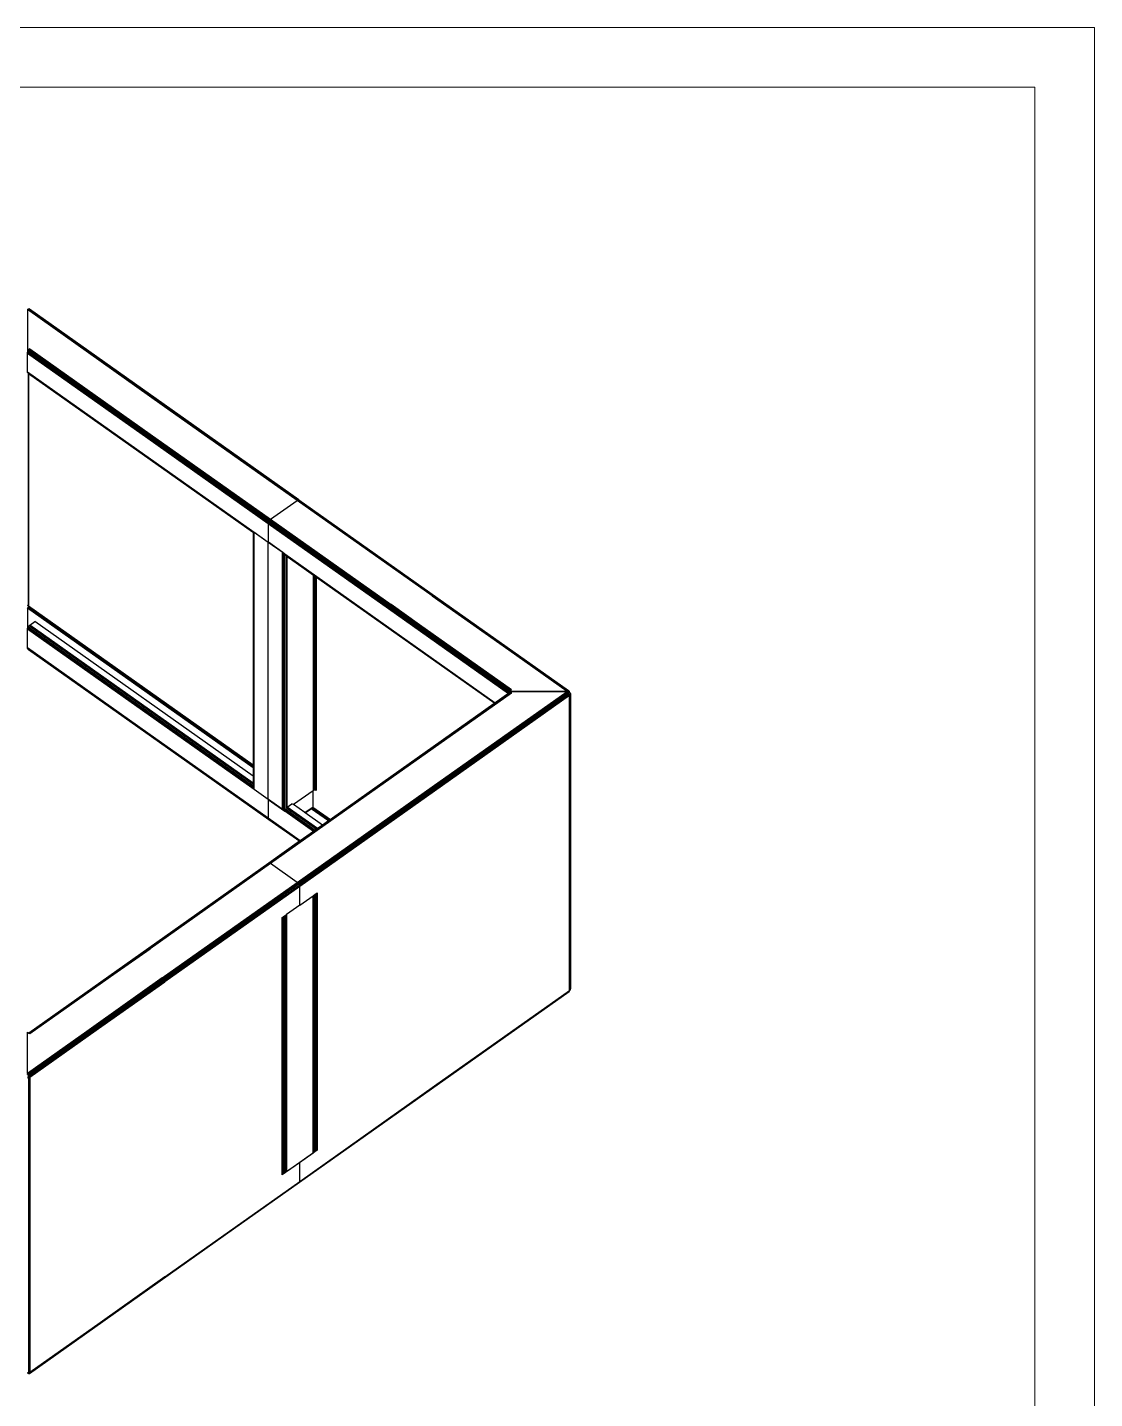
# Model space of a CAD drawing. Header units: inches. Extents: x 10 to 4608, y 5 to 3256.
# Drawn here: x 3222 to 4608, y 1477 to 3256 of the extents above; entities that cross this region are included whole.
import ezdxf

# ---------------------------------------------------------------- set-up
doc = ezdxf.new("R2010")
doc.units = ezdxf.units.IN
doc.header["$MEASUREMENT"] = 0
doc.layers.add('tabelka', color=155, linetype='Continuous')

msp = doc.modelspace()

# ---------------------------------------------------------------- linework, layer by layer
for p, q in [((3221.8, 2889.8), (3221.9, 2889.7)), ((3221.9, 2888.2), (3221.8, 2888.2)), ((3221.9, 2889.7), (3222.5, 2890.1)), ((3397, 2765.8), (3221.9, 2889.7)), ((3221.9, 2889.7), (3221.9, 2888.2)), ((3221.9, 2889.7), (3221.9, 2889.7)), ((3221.9, 2888.2), (3221.9, 2836.4)), ((3222.5, 2890.1), (3223.1, 2890.3)), ((3397, 2765.8), (3222.5, 2890.1)), ((3222.5, 2890.1), (3573.4, 2642.6)), ((3223.1, 2890.3), (3223.6, 2890.4)), ((3223.1, 2890.3), (3573.4, 2642.6)), ((3223.6, 2890.4), (3224.1, 2890.4)), ((3573.4, 2642.6), (3223.6, 2890.4)), ((3574.4, 2642.6), (3223.6, 2890.4)), ((3224.1, 2890.4), (3224.5, 2890.2)), ((3224.1, 2890.4), (3574.4, 2642.6)), ((3574.4, 2642.6), (3224.5, 2890.2)), ((3225, 2838.6), (3221.9, 2836.4)), ((3221.9, 2836.4), (3221.9, 2834.8)), ((3221.9, 2834.8), (3222.3, 2835.1)), ((3221.9, 2833.2), (3222, 2834.1)), ((3221.9, 2833.2), (3378.2, 2722.7)), ((3221.9, 2808.9), (3221.9, 2833.2)), ((3222, 2834.1), (3222.3, 2835.1)), ((3222, 2834.1), (3534.8, 2613.5)), ((3378.2, 2722.7), (3222, 2834.1)), ((3222.3, 2835.1), (3223, 2836.4)), ((3534.8, 2613.5), (3222.3, 2835.1)), ((3223, 2836.4), (3223.9, 2837.7)), ((3223, 2836.4), (3535.4, 2615)), ((3223, 2836.4), (3534.8, 2613.5)), ((3223.9, 2837.7), (3225, 2838.6)), ((3223.9, 2837.7), (3381.3, 2728.1)), ((3535.4, 2615), (3223.9, 2837.7)), ((3536.5, 2616.4), (3223.9, 2837.7)), ((3225, 2838.6), (3381.3, 2728.1)), ((3221.9, 2808.9), (3513.1, 2603)), ((3222.1, 2807.9), (3221.9, 2808.9)), ((3513.3, 2601.9), (3222.1, 2807.9)), ((3222.7, 2807.4), (3222.1, 2807.9)), ((3222.7, 2807.4), (3222.7, 2507)), ((3222.8, 2807.3), (3222.7, 2807.4)), ((3222.8, 2807.3), (3223.4, 2806.9)), ((3223.4, 2806.9), (3223.4, 2506.9)), ((3223.4, 2806.9), (3514, 2601.4)), ((3572.2, 2642), (3397, 2765.8)), ((3573.4, 2642.6), (3397, 2765.8)), ((3534.8, 2613.5), (3378.2, 2722.7)), ((3378.2, 2722.7), (3534.5, 2612.2)), ((3381.3, 2728.1), (3537.7, 2617.5)), ((3381.3, 2728.1), (3536.5, 2616.4)), ((3537.7, 2617.5), (3572.2, 2642)), ((3573.4, 2642.6), (3572.2, 2642)), ((3747.4, 2518.1), (3572.2, 2642)), ((3574.4, 2642.6), (3573.4, 2642.6)), ((3747.4, 2518.1), (3573.4, 2642.6)), ((3923.2, 2394.6), (3573.4, 2642.6)), ((3573.4, 2642.6), (3923.8, 2394.8)), ((3924.3, 2394.9), (3573.4, 2642.6)), ((3574.4, 2642.6), (3925.2, 2394.7)), ((3574.4, 2642.6), (3924.8, 2394.9)), ((3574.4, 2642.6), (3924.3, 2394.9)), ((3536.5, 2616.4), (3535.4, 2615)), ((3537.7, 2617.5), (3536.5, 2616.4)), ((3536.5, 2616.4), (3694, 2507)), ((3536.5, 2616.4), (3849.1, 2395.6)), ((3536.5, 2616.4), (3847.8, 2394.7)), ((3537.7, 2617.5), (3694, 2507)), ((3513.1, 2603), (3513.1, 2602.8)), ((3513.1, 2603), (3515.1, 2601.5)), ((3515, 2601.4), (3513.1, 2602.8)), ((3513.1, 2602.8), (3513.3, 2601.9)), ((3513.3, 2601.9), (3514, 2601.4)), ((3514, 2601.4), (3515, 2601.4)), ((3515, 2601.4), (3515.1, 2601.5)), ((3515.1, 2601.5), (3515.1, 2298.8)), ((3515.1, 2601.5), (3515.5, 2601.3)), ((3515.5, 2267.9), (3515.5, 2601.3)), ((3515.5, 2601.3), (3515.8, 2601.1)), ((3516.4, 2600.4), (3515.8, 2601.1)), ((3515.8, 2601.1), (3534.5, 2587.8)), ((3516.4, 2266.9), (3516.4, 2600.4)), ((3534.5, 2587.6), (3516.4, 2600.4)), ((3534.8, 2613.5), (3534.5, 2612.2)), ((3534.5, 2612.2), (3534.5, 2587.8)), ((3534.5, 2612.2), (3690.8, 2501.6)), ((3535.4, 2615), (3534.8, 2613.5)), ((3534.8, 2613.5), (3847.2, 2393.3)), ((3690.8, 2501.6), (3534.8, 2613.5)), ((3534.8, 2613.5), (3847.2, 2392)), ((3535.4, 2615), (3847.8, 2394.7)), ((3847.2, 2393.3), (3535.4, 2615)), ((3534.7, 2587.7), (3534.5, 2587.8)), ((3534.7, 2587.7), (3534.5, 2587.6)), ((3534.5, 2254.1), (3534.5, 2587.6)), ((3552.6, 2574.8), (3534.5, 2587.6)), ((3553.6, 2574.3), (3534.7, 2587.7)), ((3552.6, 2574.8), (3552.6, 2241.4)), ((3553.6, 2574.3), (3552.6, 2574.8)), ((3554, 2574), (3553.6, 2574.3)), ((3554, 2574), (3554, 2240.7)), ((3555.7, 2572.8), (3554, 2574)), ((3555.7, 2240.4), (3555.7, 2572.8)), ((3556, 2572.6), (3555.7, 2572.8)), ((3556, 2572.6), (3829.3, 2379.4)), ((3556.2, 2571.6), (3556, 2572.6)), ((3556.9, 2571.1), (3556.2, 2571.6)), ((3556.2, 2571.6), (3828.7, 2378.9)), ((3556.9, 2571.1), (3557.4, 2570.7)), ((3557.4, 2570.7), (3557.4, 2242.4)), ((3557.4, 2570.7), (3558.9, 2569.7)), ((3558.9, 2569.7), (3558.9, 2243.9)), ((3558.9, 2569.7), (3593.4, 2545.2)), ((3593.4, 2265.8), (3593.4, 2545.2)), ((3593.4, 2545.2), (3594.2, 2544.7)), ((3594.2, 2544.7), (3594.2, 2269.5)), ((3594.2, 2544.7), (3595, 2544.1)), ((3595, 2544.1), (3595, 2268.9)), ((3595, 2544.1), (3595.9, 2543.5)), ((3595.9, 2543.5), (3595.9, 2267.7)), ((3595.9, 2543.5), (3596.6, 2543)), ((3596.6, 2543), (3596.6, 2267.6)), ((3596.6, 2543), (3828.7, 2378.9)), ((3922.6, 2394.2), (3747.4, 2518.1)), ((3747.4, 2518.1), (3923.2, 2394.6)), ((3222.7, 2505.4), (3221.8, 2505.6)), ((3221.9, 2502.4), (3222.5, 2502.9)), ((3515.1, 2295), (3221.9, 2502.4)), ((3221.9, 2502.4), (3221.9, 2475)), ((3222.5, 2502.9), (3223, 2503.6)), ((3515.1, 2296), (3222.5, 2502.9)), ((3222.7, 2507), (3223.4, 2506.9)), ((3222.7, 2507), (3222.7, 2505.4)), ((3223.4, 2505.1), (3222.7, 2505.4)), ((3223, 2503.6), (3223.3, 2504.4)), ((3515.1, 2297), (3223, 2503.6)), ((3223.3, 2504.4), (3223.4, 2505.1)), ((3515.1, 2298), (3223.3, 2504.4)), ((3223.4, 2506.9), (3223.4, 2505.1)), ((3223.4, 2505.1), (3515.1, 2298.8)), ((3847.2, 2392), (3690.8, 2501.6)), ((3690.8, 2501.6), (3846.5, 2391.5)), ((3694, 2507), (3850.3, 2396.5)), ((3849.1, 2395.6), (3694, 2507)), ((3221.8, 2474.1), (3221.9, 2474.2)), ((3221.9, 2475), (3222.1, 2476.3)), ((3221.9, 2450.6), (3221.9, 2475)), ((3513.1, 2269.1), (3221.9, 2475)), ((3222.1, 2476.3), (3222.8, 2477.8)), ((3513.3, 2270.4), (3222.1, 2476.3)), ((3222.8, 2477.8), (3223.8, 2479.2)), ((3222.8, 2477.8), (3514, 2271.9)), ((3223.8, 2479.2), (3225, 2480.3)), ((3515, 2273.3), (3223.8, 2479.2)), ((3225, 2480.3), (3231.3, 2484.8)), ((3515.1, 2275.2), (3225, 2480.3)), ((3515.1, 2284.1), (3231.3, 2484.8)), ((3221.9, 2449.5), (3221.8, 2449.6)), ((3222, 2449.9), (3221.9, 2450.6)), ((3378.2, 2340.1), (3221.9, 2450.6)), ((3221.9, 2450.6), (3221.9, 2449.5)), ((3222.2, 2449.3), (3221.9, 2449.5)), ((3222.3, 2449.3), (3222, 2449.9)), ((3222, 2449.9), (3378.2, 2340.1)), ((3534.8, 2228.5), (3222, 2449.9)), ((3222.3, 2449.3), (3222.2, 2449.3)), ((3223.3, 2448.5), (3222.2, 2449.3)), ((3222.3, 2449.3), (3223.4, 2448.6)), ((3223.3, 2448.5), (3223.4, 2448.6)), ((3575.3, 2199.7), (3223.3, 2448.5)), ((3223.4, 2448.6), (3534.8, 2228.5)), ((3223.4, 2448.6), (3535.4, 2228)), ((3535.4, 2171.5), (3849.2, 2392.5)), ((3536.5, 2171.5), (3849.2, 2392.5)), ((3923.2, 2393.7), (3573.4, 2145.3)), ((3923.8, 2393.1), (3573.4, 2145.3)), ((3573.4, 2145.3), (3924.3, 2392.4)), ((3574.4, 2143.9), (3924.3, 2392.4)), ((3924.8, 2391.7), (3574.4, 2143.9)), ((3574.4, 2143.9), (3925.2, 2390.9)), ((3925.2, 2390.9), (3575.1, 2142.4)), ((3925.5, 2390.2), (3575.1, 2142.4)), ((3575.1, 2142.4), (3925.7, 2389.5)), ((3848.3, 2392.6), (3617.8, 2229.7)), ((3849.2, 2392.5), (3694, 2281.4)), ((3850.3, 2391.9), (3694, 2281.4)), ((3747.4, 2270.3), (3922.6, 2394.2)), ((3747.4, 2270.3), (3923.2, 2393.7)), ((3925.7, 2389.5), (3750.6, 2264.9)), ((3925.8, 2388.8), (3750.6, 2264.9)), ((3829.3, 2379.4), (3846.5, 2391.5)), ((3846.5, 2391.5), (3847.2, 2392)), ((3847.2, 2394.2), (3847.8, 2394.7)), ((3847.2, 2394.2), (3847.2, 2394.2)), ((3850.3, 2391.9), (3847.2, 2394.2)), ((3847.2, 2394.2), (3847.2, 2393.3)), ((3847.2, 2394.2), (3848.2, 2394.2)), ((3848.2, 2394.2), (3847.2, 2394.2)), ((3847.2, 2393.3), (3847.2, 2392.6)), ((3847.2, 2392.6), (3847.4, 2392.4)), ((3847.2, 2392), (3847.3, 2392.1)), ((3847.4, 2392.4), (3847.3, 2392.1)), ((3847.3, 2392.1), (3847.6, 2392.3)), ((3847.4, 2392.4), (3847.6, 2392.3)), ((3847.6, 2392.3), (3848.3, 2392.6)), ((3847.8, 2394.7), (3849.1, 2395.6)), ((3848.2, 2394.2), (3848.2, 2394.2)), ((3848.2, 2394.2), (3848.3, 2394.2)), ((3848.5, 2394.2), (3848.2, 2394.2)), ((3848.5, 2394.2), (3848.3, 2394.2)), ((3848.3, 2394.2), (3849.4, 2394.2)), ((3848.3, 2392.6), (3849.2, 2392.5)), ((3849.3, 2394.2), (3848.5, 2394.2)), ((3849.1, 2395.6), (3850.3, 2396.5)), ((3849.2, 2392.5), (3850.3, 2391.9)), ((3849.3, 2394.2), (3849.4, 2394.2)), ((3849.6, 2394.2), (3849.3, 2394.2)), ((3849.4, 2394.2), (3849.6, 2394.2)), ((3849.6, 2394.2), (3849.6, 2394.2)), ((3849.6, 2394.2), (3920.4, 2394.2)), ((3920.5, 2394.2), (3849.6, 2394.2)), ((3920.4, 2394.2), (3920.5, 2394.2)), ((3920.4, 2394.2), (3920.9, 2394.2)), ((3921, 2394.2), (3920.5, 2394.2)), ((3921, 2394.2), (3920.9, 2394.2)), ((3920.9, 2394.2), (3921.3, 2394.2)), ((3921.4, 2394.2), (3921, 2394.2)), ((3921.4, 2394.2), (3921.3, 2394.2)), ((3921.3, 2394.2), (3921.4, 2394.2)), ((3921.5, 2394.2), (3921.4, 2394.2)), ((3921.4, 2394.2), (3921.7, 2394.2)), ((3921.5, 2394.2), (3921.4, 2394.2)), ((3921.8, 2394.2), (3921.5, 2394.2)), ((3921.8, 2394.2), (3921.7, 2394.2)), ((3921.8, 2394.2), (3921.7, 2394.2)), ((3921.7, 2394.2), (3921.7, 2394.2)), ((3921.9, 2394.2), (3921.7, 2394.2)), ((3922, 2394.2), (3921.8, 2394.2)), ((3921.8, 2394.2), (3921.8, 2394.2)), ((3922, 2394.2), (3921.9, 2394.2)), ((3921.9, 2394.2), (3922, 2394.2)), ((3922, 2394.2), (3922.1, 2394.2)), ((3922, 2394.2), (3922.6, 2394.2)), ((3922, 2394.2), (3922.1, 2394.2)), ((3922.6, 2394.2), (3922.1, 2394.2)), ((3923.2, 2394.6), (3922.6, 2394.2)), ((3922.6, 2394.2), (3922.6, 2394.2)), ((3922.6, 2394.2), (3922.8, 2394)), ((3922.8, 2394), (3923.2, 2394.6)), ((3922.8, 2394), (3923.1, 2393.8)), ((3923.2, 2394.6), (3923.1, 2393.8)), ((3923.1, 2393.8), (3923.2, 2393.7)), ((3923.7, 2394.8), (3923.2, 2394.6)), ((3923.2, 2393.6), (3923.8, 2394.7)), ((3923.2, 2393.7), (3923.2, 2393.6)), ((3923.2, 2393.6), (3923.4, 2393.5)), ((3923.8, 2394.7), (3923.4, 2393.5)), ((3923.4, 2393.5), (3923.5, 2393.4)), ((3923.5, 2393.4), (3924.1, 2394.5)), ((3923.5, 2393.4), (3923.6, 2393.3)), ((3924.1, 2394.4), (3923.6, 2393.3)), ((3923.6, 2393.2), (3924.4, 2394.3)), ((3923.6, 2393.3), (3923.6, 2393.2)), ((3923.6, 2393.2), (3923.8, 2393.1)), ((3923.7, 2394.8), (3923.8, 2394.7)), ((3923.8, 2394.8), (3923.7, 2394.8)), ((3924.3, 2394.9), (3923.8, 2394.8)), ((3923.8, 2394.8), (3923.8, 2394.7)), ((3923.8, 2393.1), (3923.9, 2392.9)), ((3924.8, 2394.8), (3923.9, 2392.9)), ((3923.9, 2392.9), (3924.8, 2394)), ((3923.9, 2392.9), (3924.1, 2392.7)), ((3924.1, 2394.5), (3924.3, 2394.9)), ((3924.3, 2394.9), (3924.1, 2394.4)), ((3924.1, 2394.5), (3924.1, 2394.4)), ((3924.1, 2394.4), (3924.4, 2394.3)), ((3924.8, 2394), (3924.1, 2392.7)), ((3924.1, 2392.7), (3925.1, 2393.8)), ((3924.1, 2392.7), (3924.2, 2392.5)), ((3924.2, 2392.5), (3925.7, 2393.9)), ((3925.1, 2393.8), (3924.2, 2392.5)), ((3924.2, 2392.5), (3924.3, 2392.5)), ((3924.6, 2394.6), (3924.3, 2394.9)), ((3924.7, 2394.9), (3924.3, 2394.9)), ((3924.3, 2394.9), (3924.3, 2394.9)), ((3925, 2392.7), (3924.3, 2392.5)), ((3924.3, 2392.5), (3924.3, 2392.4)), ((3924.3, 2392.4), (3924.4, 2392.3)), ((3924.4, 2394.3), (3924.6, 2394.6)), ((3925, 2392.7), (3924.4, 2392.3)), ((3924.4, 2392.3), (3924.8, 2391.7)), ((3924.6, 2394.6), (3924.8, 2394.8)), ((3924.7, 2394.9), (3924.8, 2394.8)), ((3924.8, 2394.9), (3924.7, 2394.9)), ((3925.2, 2394.7), (3924.8, 2394.9)), ((3924.8, 2394.9), (3924.8, 2394.8)), ((3924.8, 2394), (3925, 2394.4)), ((3925, 2394.3), (3924.8, 2394)), ((3924.8, 2394), (3924.8, 2394)), ((3924.8, 2391.7), (3925.2, 2390.9)), ((3925, 2394.4), (3925.2, 2394.7)), ((3925.2, 2394.7), (3925, 2394.3)), ((3925, 2394.3), (3925, 2394.4)), ((3925.5, 2393.5), (3925, 2392.7)), ((3925.8, 2393.3), (3925, 2392.7)), ((3925.1, 2393.8), (3925.3, 2394.1)), ((3925.4, 2394.1), (3925.1, 2393.8)), ((3925.1, 2393.8), (3925.1, 2393.8)), ((3925.5, 2394.3), (3925.2, 2394.7)), ((3925.2, 2390.9), (3925.5, 2390.2)), ((3925.3, 2394.1), (3925.5, 2394.3)), ((3925.4, 2394.1), (3925.3, 2394.1)), ((3925.5, 2394.3), (3925.4, 2394.1)), ((3925.7, 2393.9), (3925.5, 2394.3)), ((3925.7, 2393.9), (3925.5, 2393.5)), ((3925.5, 2393.5), (3925.8, 2393.3)), ((3925.5, 2390.2), (3925.7, 2389.5)), ((3925.8, 2393.3), (3925.7, 2393.9)), ((3925.7, 2389.5), (3925.8, 2388.8)), ((3925.8, 2393.3), (3926.7, 2392.3)), ((3926.7, 2389.9), (3925.8, 2388.8)), ((3925.8, 2006.2), (3925.8, 2388.8)), ((3926.7, 2392.3), (3927.1, 2391.1)), ((3927.1, 2391.1), (3926.7, 2389.9)), ((3926.7, 2007.2), (3926.7, 2389.9)), ((3927.1, 2391.1), (3927.1, 2008.4)), ((3617.8, 2229.7), (3828.7, 2378.9)), ((3828.7, 2378.9), (3829.3, 2379.4)), ((3828.7, 2378.9), (3828.7, 2378.9)), ((3534.5, 2229.5), (3378.2, 2340.1)), ((3378.2, 2340.1), (3534.8, 2228.5)), ((3515.1, 2298.8), (3515.1, 2298)), ((3515.1, 2298), (3515.1, 2297)), ((3515.1, 2297), (3515.1, 2296)), ((3515.1, 2296), (3515.1, 2295)), ((3515.1, 2295), (3515.1, 2284.1)), ((3515.1, 2284.1), (3515.1, 2275.2)), ((3694, 2281.4), (3536.5, 2171.5)), ((3694, 2281.4), (3537.7, 2170.9)), ((3513.3, 2270.4), (3513.1, 2269.1)), ((3514.6, 2270.2), (3513.1, 2269.1)), ((3534.5, 2253.9), (3513.1, 2269.1)), ((3514, 2271.9), (3513.3, 2270.4)), ((3515, 2273.3), (3514, 2271.9)), ((3514.6, 2270.2), (3514.8, 2270.9)), ((3514.6, 2270.2), (3515.1, 2269.8)), ((3514.8, 2270.9), (3515.1, 2271.6)), ((3515.1, 2273.5), (3515, 2273.3)), ((3515.1, 2275.2), (3515.1, 2273.5)), ((3515.1, 2273.5), (3515.1, 2271.7)), ((3515.1, 2271.6), (3515.1, 2271.7)), ((3515.1, 2271.7), (3515.1, 2269.8)), ((3515.1, 2269.8), (3515.1, 2269.1)), ((3515.5, 2267.9), (3515.1, 2269.1)), ((3516.4, 2266.9), (3515.5, 2267.9)), ((3534.5, 2254.1), (3516.4, 2266.9)), ((3592.7, 2265.2), (3567.2, 2247.3)), ((3572.2, 2146.4), (3747.4, 2270.3)), ((3573.4, 2145.3), (3747.4, 2270.3)), ((3750.6, 2264.9), (3575.1, 2142.4)), ((3750.6, 2264.9), (3575.4, 2141.1)), ((3593.4, 2265.8), (3592.7, 2265.2)), ((3592.7, 2244.5), (3592.7, 2265.2)), ((3594.2, 2266.1), (3593.4, 2265.8)), ((3594.2, 2269.5), (3595, 2268.9)), ((3594.2, 2269.5), (3594.2, 2267.7)), ((3594.2, 2267.7), (3595, 2267.8)), ((3594.2, 2267.7), (3594.2, 2267.3)), ((3595, 2266.7), (3594.2, 2267.3)), ((3594.2, 2267.3), (3594.2, 2266.1)), ((3595, 2266.3), (3594.2, 2266.1)), ((3595, 2268.9), (3595, 2267.8)), ((3595, 2266.7), (3595, 2267.8)), ((3595, 2266.3), (3595, 2266.7)), ((3595.7, 2266.2), (3595, 2266.3)), ((3596.6, 2265.6), (3595.7, 2266.2)), ((3595.9, 2266.1), (3595.7, 2266.2)), ((3595.9, 2267.7), (3596.6, 2267.6)), ((3595.9, 2267.7), (3595.9, 2266.1)), ((3596.6, 2265.8), (3595.9, 2266.1)), ((3596.6, 2267.6), (3596.6, 2265.8)), ((3596.6, 2265.8), (3596.6, 2265.6)), ((3534.7, 2254), (3534.5, 2254.1)), ((3534.7, 2254), (3534.5, 2253.9)), ((3534.5, 2253.9), (3534.5, 2229.5)), ((3534.5, 2253.9), (3556, 2238.7)), ((3552.6, 2241.4), (3534.7, 2254)), ((3556.9, 2241.6), (3557.4, 2242.4)), ((3557.4, 2242.4), (3557.9, 2243)), ((3557.9, 2243), (3558.9, 2243.9)), ((3597.2, 2215.2), (3557.9, 2243)), ((3558.9, 2243.9), (3559.1, 2244.1)), ((3559.1, 2244.1), (3565.4, 2248.5)), ((3598.6, 2216.2), (3559.1, 2244.1)), ((3567.2, 2247.3), (3565.4, 2248.5)), ((3581.9, 2236.9), (3567.2, 2247.3)), ((3581.9, 2236.9), (3592.7, 2244.5)), ((3582.1, 2236.7), (3590.1, 2242)), ((3590.1, 2242), (3582.3, 2236.6)), ((3590.1, 2242), (3582.4, 2236.5)), ((3582.4, 2236.5), (3590.1, 2242)), ((3590.7, 2242.4), (3590.1, 2242)), ((3590.7, 2242.4), (3590.1, 2242)), ((3612.6, 2226.1), (3590.1, 2242)), ((3590.1, 2242), (3590.1, 2242)), ((3590.8, 2242.5), (3590.7, 2242.4)), ((3590.8, 2242.5), (3590.7, 2242.4)), ((3613.2, 2226.4), (3590.7, 2242.4)), ((3590.7, 2242.4), (3590.7, 2242.4)), ((3591.5, 2243), (3590.8, 2242.5)), ((3591.6, 2243), (3590.8, 2242.5)), ((3613.3, 2226.5), (3590.8, 2242.5)), ((3590.8, 2242.5), (3590.8, 2242.5)), ((3613.3, 2226.6), (3590.8, 2242.5)), ((3613.4, 2226.6), (3590.8, 2242.5)), ((3590.8, 2242.5), (3590.8, 2242.5)), ((3590.8, 2242.5), (3590.8, 2242.5)), ((3590.8, 2242.5), (3590.8, 2242.5)), ((3591.5, 2243), (3591.9, 2243.3)), ((3591.6, 2243), (3591.5, 2243)), ((3592, 2243.3), (3591.6, 2243)), ((3614.1, 2227.1), (3591.6, 2243)), ((3591.6, 2243), (3614, 2227.1)), ((3591.6, 2243), (3614.1, 2227.1)), ((3591.9, 2243.3), (3592.2, 2243.5)), ((3591.9, 2243.3), (3592, 2243.3)), ((3592, 2243.3), (3592.2, 2243.5)), ((3614.7, 2227.6), (3592.2, 2243.5)), ((3614.8, 2227.6), (3592.2, 2243.5)), ((3592.2, 2243.5), (3592.3, 2243.5)), ((3592.3, 2243.6), (3592.5, 2243.7)), ((3592.3, 2243.6), (3614.9, 2227.7)), ((3592.3, 2243.5), (3592.3, 2243.6)), ((3592.3, 2243.5), (3614.8, 2227.6)), ((3592.5, 2243.7), (3592.6, 2244.1)), ((3592.6, 2244.1), (3592.7, 2244.5)), ((3592.6, 2244.1), (3615.3, 2228)), ((3534.5, 2229.5), (3534.8, 2228.5)), ((3576, 2200.2), (3534.5, 2229.5)), ((3534.8, 2228.5), (3535.4, 2228)), ((3534.8, 2228.5), (3575.6, 2199.9)), ((3534.8, 2228.5), (3575.4, 2199.8)), ((3534.8, 2228.5), (3575.4, 2199.8)), ((3535.4, 2228), (3575.4, 2199.8)), ((3554, 2240.7), (3552.6, 2241.4)), ((3555.7, 2240.4), (3554, 2240.7)), ((3556.4, 2240.5), (3555.7, 2240.4)), ((3556, 2238.7), (3556.2, 2240.1)), ((3593.2, 2212.4), (3556, 2238.7)), ((3556.2, 2240.1), (3556.4, 2240.5)), ((3594.3, 2213.1), (3556.2, 2240.1)), ((3556.4, 2240.5), (3556.9, 2241.6)), ((3556.9, 2241.6), (3595.7, 2214.1)), ((3582.1, 2236.7), (3581.9, 2236.9)), ((3582.3, 2236.6), (3582.1, 2236.7)), ((3582.4, 2236.5), (3582.3, 2236.6)), ((3604.9, 2220.6), (3582.4, 2236.5)), ((3612.6, 2226.1), (3604.9, 2220.6)), ((3613.2, 2226.4), (3612.6, 2226.1)), ((3613.3, 2226.5), (3613.2, 2226.4)), ((3613.3, 2226.6), (3613.3, 2226.5)), ((3613.4, 2226.6), (3613.3, 2226.6)), ((3614, 2227.1), (3613.4, 2226.6)), ((3614.1, 2227.1), (3614, 2227.1)), ((3614.7, 2227.6), (3614.1, 2227.1)), ((3614.1, 2227.1), (3614.1, 2227.1)), ((3614.8, 2227.6), (3614.7, 2227.6)), ((3614.9, 2227.7), (3614.8, 2227.6)), ((3614.8, 2227.6), (3614.8, 2227.6)), ((3615.3, 2228), (3614.9, 2227.7)), ((3617.8, 2229.7), (3615.3, 2228)), ((3593.2, 2212.4), (3576, 2200.2)), ((3594.3, 2213.1), (3593.2, 2212.4)), ((3595.7, 2214.1), (3594.3, 2213.1)), ((3597.2, 2215.2), (3595.7, 2214.1)), ((3598.6, 2216.2), (3597.2, 2215.2)), ((3604.9, 2220.6), (3598.6, 2216.2)), ((3575.3, 2199.7), (3535.4, 2171.5)), ((3575.4, 2199.8), (3575.3, 2199.7)), ((3575.6, 2199.9), (3575.4, 2199.8)), ((3575.4, 2199.8), (3575.4, 2199.8)), ((3576, 2200.2), (3575.6, 2199.9)), ((3223.4, 1950.9), (3535.4, 2171.5)), ((3535.4, 2171.5), (3223.5, 1950.9)), ((3537.7, 2170.9), (3381.3, 2060.3)), ((3536.5, 2171.5), (3534.6, 2170.1)), ((3535.4, 2171.5), (3536.5, 2171.5)), ((3536.5, 2171.5), (3537.7, 2170.9)), ((3572.2, 2146.4), (3537.7, 2170.9)), ((3534.6, 2170.1), (3223.5, 1950.9)), ((3534.6, 2170.1), (3224.1, 1950.5)), ((3534.6, 2170.1), (3381.3, 2060.3)), ((3534.6, 2170.1), (3534.6, 2170.1)), ((3222.5, 1898.2), (3573.4, 2145.3)), ((3573.4, 2145.3), (3223.1, 1897.6)), ((3223.6, 1896.9), (3573.4, 2145.3)), ((3574.4, 2143.9), (3223.6, 1896.9)), ((3574.4, 2143.9), (3224.1, 1896.2)), ((3574.4, 2143.9), (3224.5, 1895.4)), ((3224.5, 1895.4), (3575.1, 2142.4)), ((3575.1, 2142.4), (3224.7, 1894.7)), ((3575.1, 2142.4), (3224.9, 1893.9)), ((3397, 2022.6), (3572.2, 2146.4)), ((3397, 2022.6), (3573.4, 2145.3)), ((3575.1, 2142.4), (3400.2, 2017.2)), ((3575.4, 2141.1), (3400.2, 2017.2)), ((3572.2, 2146.4), (3573.4, 2145.3)), ((3573.4, 2145.3), (3574.4, 2143.9)), ((3574.4, 2143.9), (3575.1, 2142.4)), ((3575.1, 2142.4), (3575.4, 2141.1)), ((3575.4, 2116.7), (3575.4, 2141.1)), ((3575.4, 2116.7), (3592.7, 2128.9)), ((3592.7, 2128.9), (3593.4, 2129.4)), ((3592.7, 1795.4), (3592.7, 2128.9)), ((3593.4, 2129.4), (3593.6, 2129.6)), ((3593.4, 1796.2), (3593.4, 2129.4)), ((3593.6, 2129.6), (3595, 2130.6)), ((3593.6, 2129.6), (3593.6, 1798.4)), ((3595, 2130.6), (3596.7, 2131.8)), ((3595, 1798.2), (3595, 2130.6)), ((3596.7, 2131.8), (3597.2, 2132.1)), ((3596.7, 1798.5), (3596.7, 2131.8)), ((3597.2, 2132.1), (3598, 2132.7)), ((3598.2, 2132.6), (3597.2, 2132.1)), ((3598, 2132.7), (3598.2, 2132.8)), ((3598, 2132.7), (3598.2, 2132.6)), ((3598.2, 2132.8), (3598.2, 2132.6)), ((3598.2, 2132.6), (3598.2, 1799.1)), ((3553.3, 2101.1), (3552.6, 2100.4)), ((3552.6, 2100.6), (3553.3, 2101.1)), ((3552.6, 2100.4), (3552.6, 2100.6)), ((3552.6, 1766.9), (3552.6, 2100.4)), ((3553.3, 2101.1), (3553.5, 2101.3)), ((3553.5, 2101.3), (3553.9, 2101.5)), ((3553.5, 1767.9), (3553.5, 2101.3)), ((3553.9, 2101.5), (3554, 2101.6)), ((3553.9, 2101.5), (3553.9, 1825.3)), ((3554, 1825.4), (3554, 2101.6)), ((3554, 2101.6), (3554.1, 2101.6)), ((3554.1, 2101.6), (3554.2, 2101.7)), ((3554.1, 1825.4), (3554.1, 2101.6)), ((3554.2, 2101.7), (3554.5, 2101.9)), ((3554.2, 2101.7), (3554.2, 1825.4)), ((3554.5, 2101.9), (3555.7, 2102.8)), ((3554.5, 2101.9), (3554.5, 1825.4)), ((3555.7, 2102.8), (3557, 2103.7)), ((3555.7, 1770.3), (3555.7, 2102.8)), ((3557, 2103.7), (3558.1, 2104.5)), ((3557, 2103.7), (3557, 1770.5)), ((3575.4, 2116.7), (3558.1, 2104.5)), ((3558.1, 2104.5), (3558.1, 1771)), ((3224.1, 1950.5), (3381.3, 2060.3)), ((3381.3, 2060.3), (3225, 1949.8)), ((3221.9, 1898.7), (3397, 2022.6)), ((3397, 2022.6), (3222.5, 1898.2)), ((3224.9, 1893.9), (3400.2, 2017.2)), ((3400.2, 2017.2), (3225, 1893.3)), ((3574.4, 1756.9), (3925.2, 2004.8)), ((3925.7, 2005.6), (3575.1, 1757.4)), ((3925.5, 2005.2), (3575.1, 1757.4)), ((3575.1, 1757.4), (3925.2, 2004.8)), ((3750.6, 1882.3), (3925.8, 2006.2)), ((3750.6, 1882.3), (3925.7, 2005.6)), ((3925.5, 2005.2), (3925.2, 2004.8)), ((3925.7, 2005.6), (3925.5, 2005.2)), ((3925.8, 2006.2), (3925.7, 2005.6)), ((3926.7, 2007.2), (3925.8, 2006.2)), ((3927.1, 2008.4), (3926.7, 2007.2)), ((3221.9, 1952), (3223.4, 1950.9)), ((3221.9, 1898.7), (3221.9, 1952)), ((3223.4, 1950.9), (3223.5, 1950.9)), ((3223.5, 1950.9), (3224.1, 1950.5)), ((3224.1, 1950.5), (3225, 1949.8)), ((3221.8, 1893.9), (3222.7, 1894.1)), ((3223.5, 1892.6), (3221.8, 1892.4)), ((3222.5, 1898.2), (3221.9, 1898.7)), ((3221.9, 1898.7), (3221.9, 1897.9)), ((3221.9, 1897.9), (3222.5, 1898.2)), ((3221.9, 1897.1), (3221.9, 1897.9)), ((3221.9, 1897.9), (3222.1, 1897.2)), ((3222.1, 1897.2), (3221.9, 1897.1)), ((3221.9, 1897.1), (3222.2, 1896.9)), ((3222.1, 1897.2), (3222.2, 1896.9)), ((3222.2, 1896.9), (3223.1, 1897.6)), ((3222.2, 1896.9), (3223, 1897.4)), ((3222.3, 1897.4), (3222.2, 1896.9)), ((3222.2, 1896.9), (3222.5, 1896.6)), ((3222.5, 1898.2), (3222.3, 1897.4)), ((3222.8, 1897.8), (3222.3, 1897.4)), ((3222.8, 1897.8), (3222.5, 1898.2)), ((3223, 1897.4), (3222.5, 1896.6)), ((3222.5, 1896.6), (3223.6, 1896.9)), ((3222.5, 1896.6), (3222.7, 1896.2)), ((3223.6, 1896.9), (3222.7, 1896.2)), ((3222.7, 1896.2), (3223.6, 1896.9)), ((3222.7, 1896.2), (3223, 1895.8)), ((3222.7, 1896.2), (3223.4, 1896.2)), ((3222.7, 1894.1), (3223.4, 1894.4)), ((3223.1, 1897.6), (3222.8, 1897.8)), ((3223.1, 1897.6), (3223, 1897.4)), ((3223, 1895.8), (3223.1, 1895.5)), ((3223.6, 1896.9), (3223.1, 1897.6)), ((3224.1, 1896.2), (3223.1, 1895.5)), ((3223.1, 1895.5), (3223.3, 1895.1)), ((3223.1, 1895.5), (3223.8, 1895.4)), ((3223.3, 1895.1), (3223.8, 1895.4)), ((3224.3, 1895.4), (3223.3, 1895.1)), ((3223.3, 1895.1), (3223.4, 1894.7)), ((3223.3, 1895.1), (3223.7, 1895)), ((3223.4, 1896.2), (3223.9, 1896.5)), ((3223.4, 1896.2), (3224.1, 1896.2)), ((3223.4, 1894.7), (3223.7, 1895)), ((3223.4, 1894.7), (3224.9, 1893.9)), ((3223.4, 1894.7), (3223.4, 1894.4)), ((3223.8, 1894.7), (3223.4, 1894.7)), ((3223.6, 1894.5), (3223.4, 1894.7)), ((3223.4, 1894.4), (3223.6, 1894.5)), ((3224.2, 1893.8), (3223.4, 1894.4)), ((3225, 1893.3), (3223.5, 1892.6)), ((3223.5, 1510), (3223.5, 1892.6)), ((3223.6, 1896.9), (3223.6, 1896.9)), ((3223.9, 1896.5), (3223.6, 1896.9)), ((3224.2, 1893.8), (3223.6, 1894.5)), ((3223.7, 1895), (3224.1, 1894.9)), ((3223.8, 1895.4), (3224.3, 1895.4)), ((3223.8, 1894.7), (3224.1, 1894.9)), ((3224.7, 1894.7), (3223.8, 1894.7)), ((3224.1, 1896.2), (3223.9, 1896.5)), ((3224.5, 1895.4), (3224.1, 1896.2)), ((3224.1, 1894.9), (3224.7, 1894.7)), ((3224.9, 1893.9), (3224.2, 1893.8)), ((3225, 1893.3), (3224.2, 1893.8)), ((3224.3, 1895.4), (3224.3, 1895.4)), ((3224.5, 1895.4), (3224.3, 1895.4)), ((3224.3, 1895.4), (3224.5, 1895.4)), ((3224.7, 1894.7), (3224.5, 1895.4)), ((3224.9, 1893.9), (3224.7, 1894.7)), ((3225, 1893.3), (3224.9, 1893.9)), ((3225, 1893.3), (3225, 1510.7)), ((3575.1, 1757.4), (3750.6, 1882.3)), ((3575.4, 1758.4), (3750.6, 1882.3)), ((3553.9, 1825.3), (3554, 1825.4)), ((3553.9, 1825.3), (3553.9, 1823.4)), ((3554.1, 1823.5), (3553.9, 1823.4)), ((3553.9, 1823.4), (3553.9, 1823.2)), ((3554.1, 1823.3), (3553.9, 1823.2)), ((3553.9, 1823.2), (3553.9, 1801)), ((3554, 1825.4), (3554.1, 1825.4)), ((3554.1, 1825.4), (3554.2, 1825.4)), ((3554.1, 1823.5), (3554.1, 1825.4)), ((3554.5, 1823.6), (3554.1, 1823.3)), ((3554.2, 1823.6), (3554.1, 1823.5)), ((3554.1, 1823.3), (3554.1, 1823.5)), ((3554.1, 1801.1), (3554.1, 1823.3)), ((3554.2, 1825.4), (3554.5, 1825.4)), ((3554.2, 1825.4), (3554.2, 1823.6)), ((3554.5, 1823.7), (3554.2, 1823.6)), ((3554.5, 1825.4), (3554.5, 1823.7)), ((3554.5, 1823.7), (3554.5, 1823.6)), ((3554.5, 1823.6), (3554.5, 1801.4)), ((3553.9, 1801), (3554.1, 1801.1)), ((3553.9, 1801), (3553.9, 1800.3)), ((3554.1, 1800.4), (3553.9, 1800.3)), ((3554.1, 1800.4), (3553.9, 1800.1)), ((3553.9, 1800.3), (3553.9, 1800.1)), ((3553.9, 1800.1), (3553.9, 1799.7)), ((3554.3, 1800), (3553.9, 1799.7)), ((3553.9, 1799.5), (3554.4, 1799.9)), ((3554.5, 1799.8), (3553.9, 1799.4)), ((3553.9, 1799.7), (3553.9, 1799.5)), ((3553.9, 1799.4), (3554.5, 1799.5)), ((3553.9, 1799.5), (3553.9, 1799.4)), ((3553.9, 1798.8), (3554.5, 1799.4)), ((3553.9, 1799.4), (3553.9, 1798.8)), ((3554.5, 1799.2), (3553.9, 1798.8)), ((3553.9, 1798.8), (3553.9, 1798.2)), ((3554, 1798.1), (3553.9, 1798.2)), ((3553.9, 1798.2), (3553.9, 1798)), ((3554, 1798.1), (3553.9, 1798)), ((3553.9, 1798), (3553.9, 1797.7)), ((3554.1, 1797.9), (3553.9, 1797.7)), ((3554.1, 1797.8), (3553.9, 1797.6)), ((3554.2, 1797.7), (3553.9, 1797.5)), ((3553.9, 1797.7), (3553.9, 1797.6)), ((3553.9, 1797.6), (3553.9, 1797.5)), ((3553.9, 1797.5), (3553.9, 1797)), ((3553.9, 1797), (3554.4, 1797.4)), ((3553.9, 1796.7), (3554.5, 1797.1)), ((3553.9, 1797), (3553.9, 1796.7)), ((3554.2, 1798.2), (3554, 1798.1)), ((3554.1, 1797.9), (3554, 1798.1)), ((3554.1, 1801.1), (3554.5, 1801.4)), ((3554.1, 1800.4), (3554.1, 1801.1)), ((3554.5, 1800.5), (3554.1, 1800.4)), ((3554.3, 1800), (3554.1, 1800.4)), ((3554.1, 1797.9), (3554.2, 1798.2)), ((3554.1, 1797.9), (3554.5, 1798.1)), ((3554.5, 1798), (3554.1, 1797.8)), ((3554.1, 1797.8), (3554.1, 1797.9)), ((3554.2, 1797.7), (3554.1, 1797.8)), ((3554.2, 1798.2), (3554.5, 1799.1)), ((3554.5, 1798.4), (3554.2, 1798.2)), ((3554.5, 1797.9), (3554.2, 1797.7)), ((3554.4, 1797.4), (3554.2, 1797.7)), ((3554.5, 1800.1), (3554.3, 1800)), ((3554.4, 1799.9), (3554.3, 1800)), ((3554.4, 1799.9), (3554.5, 1799.9)), ((3554.5, 1799.8), (3554.4, 1799.9)), ((3554.4, 1797.4), (3554.5, 1797.4)), ((3554.5, 1797.3), (3554.4, 1797.4)), ((3554.5, 1801.4), (3554.5, 1800.5)), ((3554.5, 1800.5), (3554.5, 1800.1)), ((3554.5, 1800.1), (3554.5, 1799.9)), ((3554.5, 1799.9), (3554.5, 1799.8)), ((3554.5, 1799.8), (3554.5, 1799.5)), ((3554.5, 1799.5), (3554.5, 1799.4)), ((3554.5, 1799.4), (3554.5, 1799.2)), ((3554.5, 1799.2), (3554.5, 1799.1)), ((3554.5, 1799.1), (3554.5, 1798.4)), ((3554.5, 1798.4), (3554.5, 1798.1)), ((3554.5, 1798.1), (3554.5, 1798)), ((3554.5, 1798), (3554.5, 1797.9)), ((3554.5, 1797.9), (3554.5, 1797.4)), ((3554.5, 1797.4), (3554.5, 1797.3)), ((3554.5, 1797.3), (3554.5, 1797.1)), ((3554.5, 1797.1), (3554.5, 1796.4)), ((3598.2, 1798.9), (3575.4, 1782.8)), ((3593.4, 1796.2), (3593.6, 1797.1)), ((3594.2, 1798.3), (3593.6, 1798.4)), ((3593.6, 1798.4), (3593.6, 1797.9)), ((3593.6, 1797.9), (3594.2, 1798.3)), ((3593.6, 1797.9), (3593.6, 1797.1)), ((3595, 1798.2), (3594.2, 1798.3)), ((3596.7, 1798.5), (3595, 1798.2)), ((3598, 1799), (3596.7, 1798.5)), ((3598.2, 1799.1), (3598, 1799)), ((3598.2, 1798.9), (3598, 1799)), ((3598.2, 1799.1), (3598.2, 1798.9)), ((3575.4, 1782.8), (3552.6, 1766.7)), ((3553.9, 1796.7), (3553.9, 1796)), ((3554.5, 1796.4), (3553.9, 1796)), ((3554.5, 1796), (3553.9, 1795.6)), ((3553.9, 1796), (3553.9, 1795.6)), ((3553.9, 1795.5), (3554.5, 1795.9)), ((3554.5, 1795.8), (3553.9, 1795.4)), ((3553.9, 1795.2), (3554.5, 1795.6)), ((3553.9, 1795.6), (3553.9, 1795.5)), ((3553.9, 1795.5), (3553.9, 1795.4)), ((3554.5, 1795.4), (3553.9, 1795)), ((3553.9, 1795.4), (3553.9, 1795.2)), ((3553.9, 1795.2), (3553.9, 1795)), ((3553.9, 1794.7), (3554.5, 1795.1)), ((3553.9, 1795), (3553.9, 1794.7)), ((3553.9, 1794.7), (3553.9, 1772.1)), ((3554.5, 1796.4), (3554.5, 1796)), ((3554.5, 1796), (3554.5, 1795.9)), ((3554.5, 1795.9), (3554.5, 1795.8)), ((3554.5, 1795.8), (3554.5, 1795.6)), ((3554.5, 1795.6), (3554.5, 1795.4)), ((3554.5, 1795.4), (3554.5, 1795.1)), ((3554.5, 1795.1), (3554.5, 1771.7)), ((3558.1, 1771), (3575.1, 1783)), ((3575.1, 1783), (3592.7, 1795.4)), ((3575.4, 1782.8), (3575.1, 1783)), ((3575.4, 1758.4), (3575.4, 1782.8)), ((3592.7, 1795.4), (3593.4, 1796.2)), ((3553.5, 1767.9), (3552.6, 1766.9)), ((3552.6, 1766.7), (3552.6, 1766.9)), ((3553.9, 1769.1), (3553.5, 1767.9)), ((3554.4, 1771.7), (3553.9, 1772.1)), ((3553.9, 1772.1), (3553.9, 1771.3)), ((3553.9, 1771.3), (3554.4, 1771.7)), ((3553.9, 1771.3), (3553.9, 1770.7)), ((3553.9, 1770.7), (3554.5, 1770.5)), ((3553.9, 1770.7), (3553.9, 1769.8)), ((3553.9, 1769.8), (3554.7, 1770.4)), ((3553.9, 1769.8), (3553.9, 1769.1)), ((3554.5, 1771.7), (3554.4, 1771.7)), ((3554.4, 1771.7), (3554.5, 1771.7)), ((3554.5, 1771.7), (3554.5, 1770.5)), ((3554.5, 1771.7), (3554.5, 1771.7)), ((3554.5, 1770.5), (3554.7, 1770.4)), ((3554.7, 1770.4), (3555.7, 1770.3)), ((3555.7, 1770.3), (3557, 1770.5)), ((3557, 1770.5), (3558.1, 1771)), ((3575.1, 1757.4), (3224.5, 1509.3)), ((3224.5, 1509.3), (3574.4, 1756.9)), ((3575.1, 1757.4), (3224.7, 1509.6)), ((3224.9, 1510.1), (3575.1, 1757.4)), ((3400.2, 1634.5), (3575.4, 1758.4)), ((3400.2, 1634.5), (3575.1, 1757.4)), ((3575.1, 1757.4), (3574.4, 1756.9)), ((3575.4, 1758.4), (3575.1, 1757.4)), ((3400.2, 1634.5), (3224.9, 1510.1)), ((3225, 1510.7), (3400.2, 1634.5)), ((3221.9, 1509.8), (3221.8, 1509.7)), ((3221.9, 1509.8), (3222.5, 1509.4)), ((3222.3, 1509.8), (3221.9, 1509.8)), ((3222.5, 1509.4), (3222.3, 1509.8)), ((3222.4, 1509.8), (3222.3, 1509.8)), ((3222.7, 1509.9), (3222.4, 1509.8)), ((3222.4, 1509.8), (3222.5, 1509.4)), ((3222.8, 1509.7), (3222.5, 1509.4)), ((3222.5, 1509.4), (3223.1, 1509.2)), ((3222.8, 1509.7), (3222.7, 1509.9)), ((3222.8, 1509.9), (3222.7, 1509.9)), ((3222.8, 1509.9), (3222.9, 1509.7)), ((3223.1, 1509.9), (3222.8, 1509.9)), ((3223.1, 1509.2), (3222.8, 1509.7)), ((3222.9, 1509.7), (3222.8, 1509.7)), ((3223.1, 1509.9), (3222.9, 1509.7)), ((3222.9, 1509.7), (3223.1, 1509.2)), ((3223.4, 1509.4), (3223.1, 1509.9)), ((3223.1, 1509.9), (3223.1, 1509.9)), ((3223.2, 1509.9), (3223.1, 1509.9)), ((3223.2, 1509.9), (3223.1, 1509.9)), ((3223.4, 1509.4), (3223.1, 1509.2)), ((3223.1, 1509.2), (3223.6, 1509.1)), ((3223.5, 1510), (3223.2, 1509.9)), ((3223.2, 1509.9), (3223.4, 1509.4)), ((3223.6, 1509.1), (3223.4, 1509.4)), ((3223.4, 1509.4), (3223.6, 1509.1)), ((3223.4, 1509.4), (3223.4, 1509.4)), ((3223.6, 1510), (3223.5, 1510)), ((3223.7, 1509.6), (3223.5, 1510)), ((3223.5, 1510), (3223.5, 1510)), ((3223.8, 1510.1), (3223.6, 1510)), ((3223.6, 1510), (3223.8, 1509.7)), ((3223.6, 1509.1), (3224.1, 1509.1)), ((3223.8, 1509.7), (3223.7, 1509.6)), ((3223.9, 1509.3), (3223.7, 1509.6)), ((3223.9, 1510.2), (3223.8, 1510.1)), ((3224, 1509.9), (3223.8, 1510.1)), ((3223.8, 1509.7), (3224, 1509.3)), ((3224.2, 1510.3), (3223.9, 1510.2)), ((3223.9, 1510.2), (3224.1, 1509.9)), ((3224, 1509.3), (3223.9, 1509.3)), ((3224.1, 1509.1), (3223.9, 1509.3)), ((3224.1, 1509.9), (3224, 1509.9)), ((3224.3, 1509.5), (3224, 1509.9)), ((3224, 1509.3), (3224.1, 1509.1)), ((3224.3, 1510.1), (3224.1, 1509.9)), ((3224.1, 1509.9), (3224.3, 1509.5)), ((3224.1, 1509.1), (3224.5, 1509.3)), ((3224.5, 1510.4), (3224.2, 1510.3)), ((3224.3, 1510.1), (3224.2, 1510.3)), ((3224.2, 1510.3), (3224.4, 1510.1)), ((3224.2, 1510.3), (3224.2, 1510.3)), ((3224.6, 1509.8), (3224.3, 1510.1)), ((3224.4, 1510.1), (3224.3, 1510.1)), ((3224.6, 1509.8), (3224.3, 1509.5)), ((3224.4, 1509.4), (3224.3, 1509.5)), ((3224.4, 1510.1), (3224.6, 1509.8)), ((3224.6, 1509.5), (3224.4, 1509.4)), ((3224.5, 1509.3), (3224.4, 1509.4)), ((3224.6, 1510.5), (3224.5, 1510.4)), ((3224.7, 1510.3), (3224.5, 1510.4)), ((3224.5, 1509.3), (3224.6, 1509.5)), ((3225, 1510.7), (3224.6, 1510.5)), ((3224.6, 1510.5), (3224.7, 1510.3)), ((3224.7, 1509.6), (3224.6, 1509.8)), ((3224.6, 1509.5), (3224.7, 1509.6)), ((3224.9, 1510.5), (3224.7, 1510.3)), ((3224.7, 1510.3), (3224.9, 1510.1)), ((3224.9, 1510.1), (3224.7, 1510.3)), ((3224.7, 1510.3), (3224.7, 1510.3)), ((3224.7, 1509.6), (3224.9, 1510.1)), ((3224.9, 1510.5), (3225, 1510.7)), ((3224.9, 1510.1), (3224.9, 1510.5))]:
    msp.add_line(p, q)
at = {"layer": 'tabelka', "lineweight": 5}
for points in [[(10, 3255.8), (4607.5, 3255.8), (4607.5, 5), (10, 5)], [(87.4, 3178.4), (4530.1, 3178.4), (4530.1, 82.4), (87.4, 82.4)]]:
    msp.add_lwpolyline(points, close=True, dxfattribs=at)

doc.saveas('drawing.dxf')
